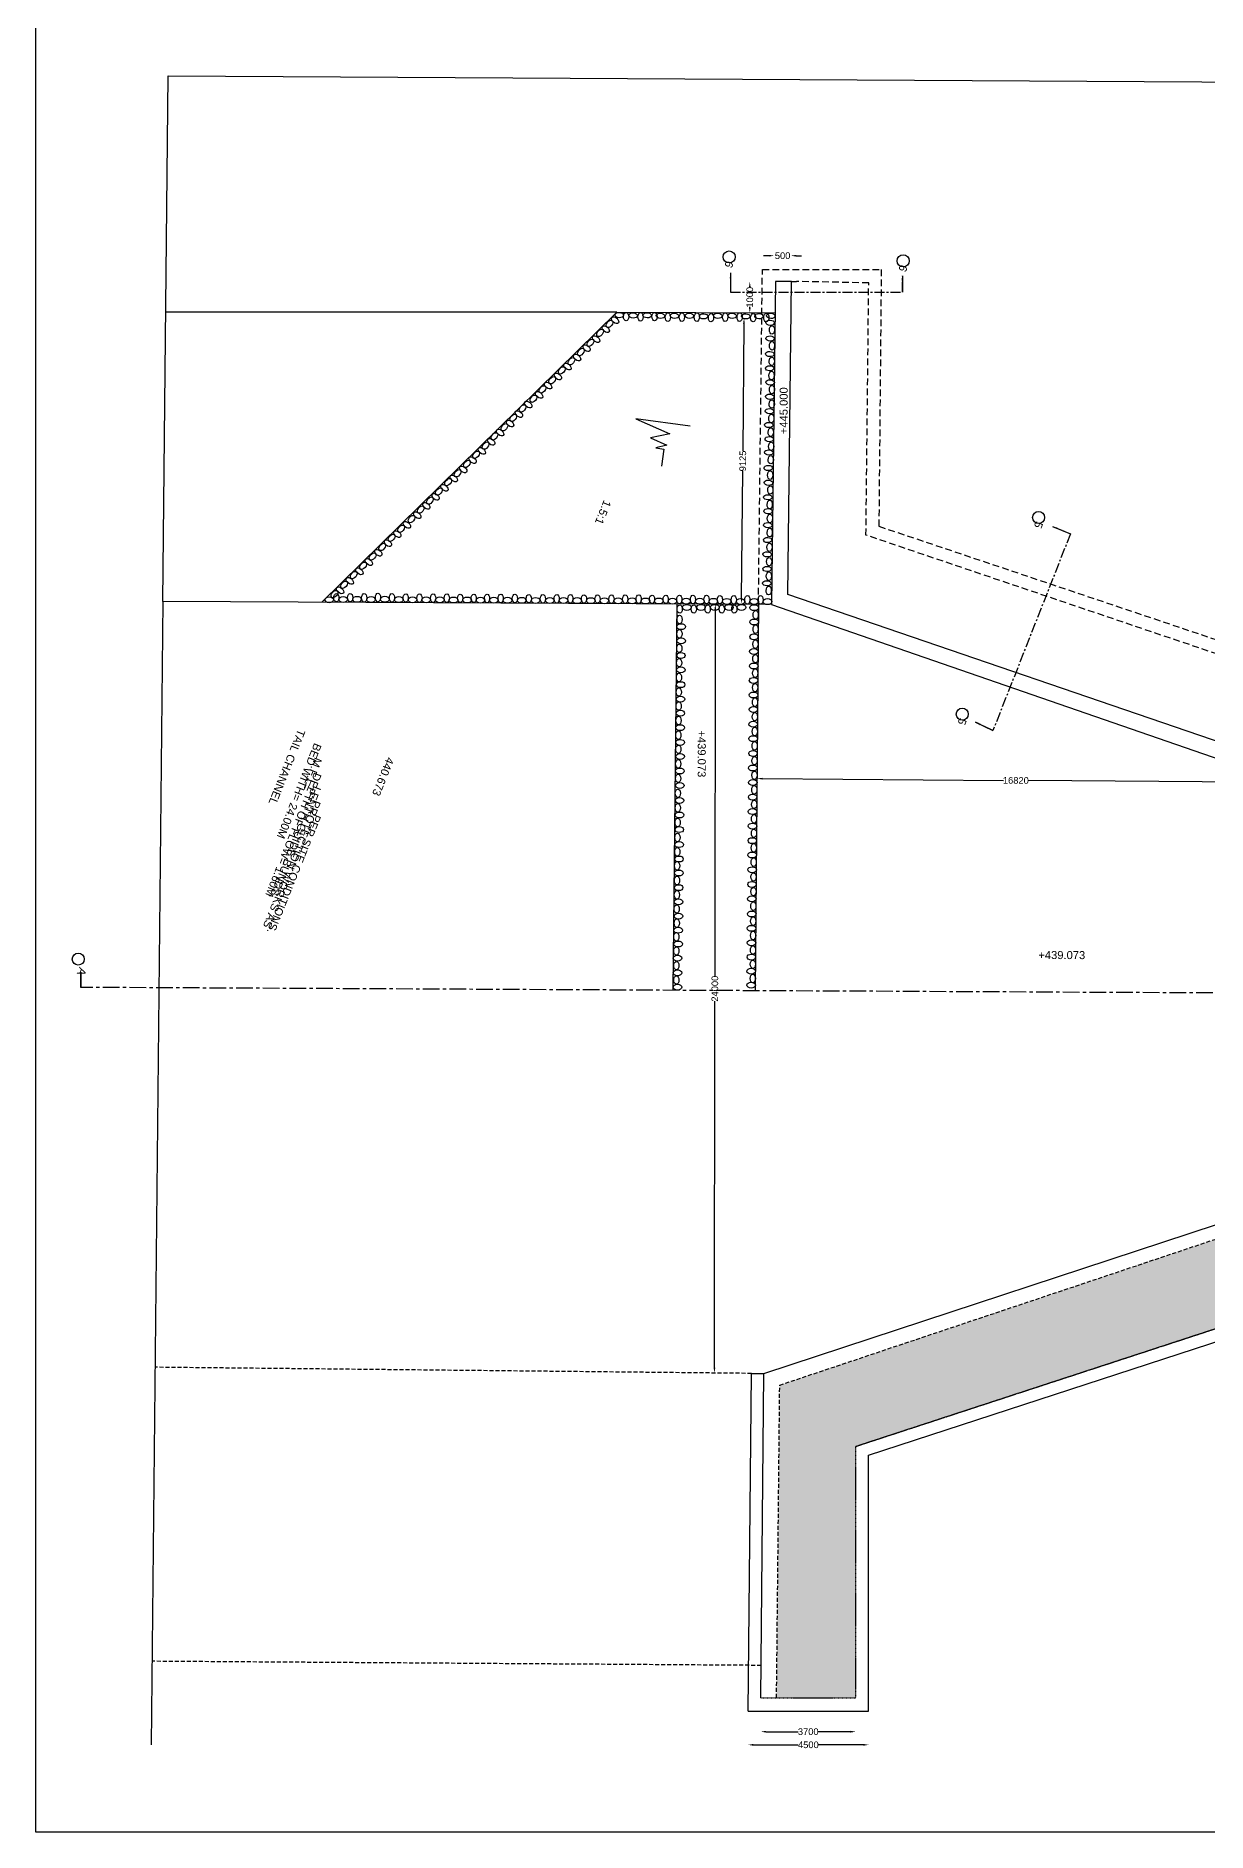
# Model space of a CAD drawing. Header units: millimetres. Extents: x 15244 to 169968, y -7455 to 126698.
# Drawn here: x 15244 to 59155, y 1886 to 69228 of the extents above; entities that cross this region are included whole.
import ezdxf

# ---------------------------------------------------------------- set-up
doc = ezdxf.new("R2010")
doc.units = ezdxf.units.MM
doc.header["$MEASUREMENT"] = 0
doc.linetypes.add('CENTER', pattern=[2, 1.25, -0.25, 0.25, -0.25])
doc.linetypes.add('DASHED', pattern=[0.75, 0.5, -0.25])
for name, color, linetype in [('DIM', 7, 'Continuous'), ('DWG', 7, 'Continuous'), ('TXT', 7, 'Continuous'), ('TXT @ 1', 7, 'Continuous')]:
    doc.layers.add(name, color=color, linetype=linetype)
doc.styles.add('Notes', font='arial.ttf', dxfattribs={"height": 0.1})
doc.styles.get("Standard").update_dxf_attribs({"font": 'arial.ttf'})
doc.dimstyles.new('Civil', dxfattribs={"dimtxt": 250, "dimasz": 200, "dimexe": 0.1, "dimexo": 0.0625, "dimgap": 0.09, "dimtad": 0, "dimdec": 0, "dimzin": 12, "dimdsep": 46, "dimtxsty": 'Standard', "dimcen": 0.1, "dimse1": 1, "dimse2": 1, "dimadec": 0, "dimazin": 2, "dimtfac": 1, "dimtdec": 0, "dimtofl": 0, "dimtmove": 0, "dimatfit": 3, "dimfxl": 1, "dimfrac": 1, "dimtolj": 1, "dimtzin": 0, "dimarcsym": 0})
doc.dimstyles.get("Standard").update_dxf_attribs({"dimtxt": 300, "dimasz": 200, "dimexe": 0.18, "dimexo": 0.0625, "dimgap": 0.09, "dimtad": 0, "dimdec": 0, "dimzin": 0, "dimdsep": 46, "dimtxsty": 'Standard', "dimcen": 0.09, "dimse1": 1, "dimse2": 1, "dimadec": 0, "dimazin": 0, "dimtfac": 1, "dimtdec": 0, "dimtofl": 0, "dimtmove": 0, "dimatfit": 3, "dimfxl": 1, "dimtolj": 1, "dimtzin": 0, "dimarcsym": 0})

# ---------------------------------------------------------------- blocks, each defined once
blk = doc.blocks.new('*D36')
at = {"layer": 'Defpoints', "color": 0, "transparency": 16777216}
for p in [(42928, 60932), (43552, 60988), (43552, 60932)]:
    blk.add_point(p, dxfattribs=at)
at = {"layer": 'DIM', "color": 0, "lineweight": -2, "transparency": 16777216}
for p, q in [((42728, 60988), (42528, 60988)), ((43752, 60988), (43952, 60988))]:
    blk.add_line(p, q, dxfattribs=at)
at = {"layer": 'DIM', "color": 0, "transparency": 16777216}
for points in [[(42728, 61021), (42728, 60955), (42928, 60988)], [(43752, 61021), (43752, 60955), (43552, 60988)]]:
    blk.add_solid(points, dxfattribs=at)
at = {"layer": 'DIM', "color": 0, "transparency": 16777216, "insert": (43240, 60988), "char_height": 250, "attachment_point": 5}
blk.add_mtext('\\A1;500', dxfattribs=at)
blk = doc.blocks.new('*D37')
at = {"layer": 'Defpoints', "color": 0, "transparency": 16777216}
for p in [(42010, 60014), (42010, 60014), (42010, 58845)]:
    blk.add_point(p, dxfattribs=at)
at = {"layer": 'DIM', "color": 0, "lineweight": -2, "transparency": 16777216}
for p, q in [((42010, 59814), (42010, 59791)), ((42010, 59045), (42010, 59068))]:
    blk.add_line(p, q, dxfattribs=at)
at = {"layer": 'DIM', "color": 0, "transparency": 16777216}
for points in [[(41977, 59814), (42043, 59814), (42010, 60014)], [(41977, 59045), (42043, 59045), (42010, 58845)]]:
    blk.add_solid(points, dxfattribs=at)
at = {"layer": 'DIM', "color": 0, "transparency": 16777216, "insert": (42010, 59430), "char_height": 250, "attachment_point": 5, "rotation": 90}
blk.add_mtext('\\A1;1000', dxfattribs=at)
blk = doc.blocks.new('*D38')
at = {"layer": 'Defpoints', "color": 0, "transparency": 16777216}
for p in [(41793, 58644), (41971, 58642), (41880, 47940)]:
    blk.add_point(p, dxfattribs=at)
at = {"layer": 'DIM', "color": 0, "lineweight": -2, "transparency": 16777216}
for p, q in [((41791, 58444), (41751, 53667)), ((41704, 48141), (41744, 52918))]:
    blk.add_line(p, q, dxfattribs=at)
at = {"layer": 'DIM', "color": 0, "transparency": 16777216}
for points in [[(41758, 58444), (41824, 58443), (41793, 58644)], [(41671, 48141), (41737, 48141), (41702, 47941)]]:
    blk.add_solid(points, dxfattribs=at)
at = {"layer": 'DIM', "color": 0, "transparency": 16777216, "insert": (41747, 53292), "char_height": 250, "attachment_point": 5, "rotation": 89.51473}
blk.add_mtext('\\A1;9125', dxfattribs=at)
blk = doc.blocks.new('*D39')
at = {"layer": 'Defpoints', "color": 0, "transparency": 16777216}
for p in [(40717, 47918), (40791, 47918), (40758, 19096)]:
    blk.add_point(p, dxfattribs=at)
at = {"layer": 'DIM', "color": 0, "lineweight": -2, "transparency": 16777216}
for p, q in [((40716, 47718), (40701, 33979)), ((40685, 19296), (40700, 33034))]:
    blk.add_line(p, q, dxfattribs=at)
at = {"layer": 'DIM', "color": 0, "transparency": 16777216}
for points in [[(40683, 47718), (40750, 47718), (40717, 47918)], [(40651, 19296), (40718, 19296), (40684, 19096)]]:
    blk.add_solid(points, dxfattribs=at)
at = {"layer": 'DIM', "color": 0, "transparency": 16777216, "insert": (40701, 33507), "char_height": 250, "attachment_point": 5, "rotation": 89.93624}
blk.add_mtext('\\A1;24000', dxfattribs=at)
blk = doc.blocks.new('*D40')
at = {"layer": 'Defpoints', "color": 0, "transparency": 16777216}
for p in [(42282, 41525), (61690, 41246), (61691, 41387)]:
    blk.add_point(p, dxfattribs=at)
at = {"layer": 'DIM', "color": 0, "lineweight": -2, "transparency": 16777216}
for p, q in [((42481, 41382), (51527, 41318)), ((61490, 41247), (52444, 41311))]:
    blk.add_line(p, q, dxfattribs=at)
at = {"layer": 'DIM', "color": 0, "transparency": 16777216}
for points in [[(42481, 41415), (42481, 41348), (42281, 41383)], [(61491, 41281), (61490, 41214), (61690, 41246)]]:
    blk.add_solid(points, dxfattribs=at)
at = {"layer": 'DIM', "color": 0, "transparency": 16777216, "insert": (51986, 41315), "char_height": 250, "attachment_point": 5, "rotation": 359.59443}
blk.add_mtext('\\A1;16820', dxfattribs=at)
blk = doc.blocks.new('*D66')
at = {"layer": 'Defpoints', "color": 0, "transparency": 16777216}
for p in [(42421, 6916), (45982, 6916), (45982, 5650)]:
    blk.add_point(p, dxfattribs=at)
at = {"layer": 'DIM', "color": 0, "lineweight": -2, "transparency": 16777216}
for p, q in [((42621, 5650), (43828, 5650)), ((45782, 5650), (44574, 5650))]:
    blk.add_line(p, q, dxfattribs=at)
at = {"layer": 'DIM', "color": 0, "transparency": 16777216}
for points in [[(42621, 5684), (42621, 5617), (42421, 5650)], [(45782, 5684), (45782, 5617), (45982, 5650)]]:
    blk.add_solid(points, dxfattribs=at)
at = {"layer": 'DIM', "color": 0, "transparency": 16777216, "insert": (44201, 5650), "char_height": 250, "attachment_point": 5}
blk.add_mtext('\\A1;3700', dxfattribs=at)
blk = doc.blocks.new('*D67')
at = {"layer": 'Defpoints', "color": 0, "transparency": 16777216}
for p in [(41948, 6414), (46464, 6414), (46464, 5157)]:
    blk.add_point(p, dxfattribs=at)
at = {"layer": 'DIM', "color": 0, "lineweight": -2, "transparency": 16777216}
for p, q in [((42148, 5157), (43829, 5157)), ((46264, 5157), (44584, 5157))]:
    blk.add_line(p, q, dxfattribs=at)
at = {"layer": 'DIM', "color": 0, "transparency": 16777216}
for points in [[(42148, 5191), (42148, 5124), (41948, 5157)], [(46264, 5191), (46264, 5124), (46464, 5157)]]:
    blk.add_solid(points, dxfattribs=at)
at = {"layer": 'DIM', "color": 0, "transparency": 16777216, "insert": (44206, 5157), "char_height": 250, "attachment_point": 5}
blk.add_mtext('\\A1;4500', dxfattribs=at)

msp = doc.modelspace()

# ---------------------------------------------------------------- hatches: boundary and pattern name
at = {"layer": 'DWG'}
h = msp.add_hatch(dxfattribs=at)
h.set_pattern_fill('AR-CONC', color=256, scale=150)
h.paths.add_polyline_path([(61508, 21428.5), (65215, 21428.5), (65250.8, 24786.4), (61523.5, 24801.5), (43132, 18644.5), (43012.5, 6916.5), (45981.5, 6916.5), (45981.5, 16349.5)])
h.paths.add_polyline_path([(65294.9, 28913), (61565.3, 28927), (61528.8, 25327), (65256.5, 25314)])

# ---------------------------------------------------------------- linework, layer by layer
at = {"ltscale": 300}
msp.add_lwpolyline([(169968.5, 1886.5), (15244, 1886.5), (15244, 104680.3), (169968.5, 104680.3)], close=True, dxfattribs=at)
at = {"layer": 'DWG'}
for points in [[(20002.5, 48026.5), (20196.5, 67727), (78330.5, 67391), (78330.5, 67886.5), (79337.5, 66824), (79337.5, 67348.5), (89649.5, 67348.5), (89649.5, 67773.5), (90699, 66781.5), (90699, 67277.5), (109135, 67277.5), (109135, 67700.5), (110227, 66708.5), (110227, 67176), (147934, 66963), (147480, 11174.5)], [(42978.5, 60023.5), (42819.5, 47907), (61691.4, 41387.5)], [(43571.5, 60023.5), (42978.5, 60023.5)], [(119523.7, 24566), (61523.5, 24801.5), (61698, 42039.5), (43433, 48280), (43571.5, 60023.5), (43759, 60023.5)], [(37023, 58866.5), (20109.2, 58866.5)], [(25959.6, 47995.3), (37023, 58866.5), (42963, 58841.2)], [(39768.2, 54597.5), (37736.4, 54868.1), (39007.8, 54308), (38281.5, 54164.3), (38903, 53883.6), (38490.9, 53787.4), (38782.1, 53732.3), (38704.4, 53093.2)], [(42819.5, 47907), (20002.5, 48026.5), (19570, 5156)], [(39140.6, 33445.4), (39292.5, 47925.5)], [(42334, 47909.5), (42216, 33430.2)], [(41948.5, 6414.5), (42073, 19082), (42535.5, 19082), (61519.5, 25327), (119513.5, 25125.5), (132216, 18730), (132216, 15083), (128465, 15083), (128465, 16432), (119466.5, 21042.5), (115897, 21042.5), (115897, 24612), (116072.5, 45286), (116522.5, 45286)], [(41948.5, 6414.5), (46464.5, 6414.5), (46464.5, 16019.5), (61599, 20960), (65688.5, 20960), (65688.5, 24425), (115439.5, 24282), (115439.5, 20523.5), (119487.5, 20523.5), (128006, 16099), (128006, 14633.5), (132667.5, 14633.5), (132667.5, 15807.5), (140406, 15807.5), (140558.5, 33071.5)], [(42421, 6916.5), (42535.5, 19082)]]:
    msp.add_lwpolyline(points, dxfattribs=at)
at = {"layer": 'DWG', "linetype": 'CENTER', "ltscale": 300}
for points in [[(41287.5, 60342), (41287.5, 59616), (47740, 59616), (47740, 60230)], [(53356.9, 50835.3), (54035.3, 50564.3), (51128, 43188.7), (50469.1, 43498.5)]]:
    msp.add_lwpolyline(points, dxfattribs=at)
at = {"layer": 'DWG', "linetype": 'DASHED', "ltscale": 500}
for points in [[(42334, 47909.5), (42482.5, 60473.8), (46939.5, 60473.8), (46848.7, 50846), (61826.1, 45810.4), (65923.2, 45810.4), (65923.2, 42251), (115577.7, 42097.7), (115577.7, 45820.6), (119650.5, 45820.6), (128321, 50000.7), (128321, 51446.6), (132929.1, 51446.6), (132929.1, 50250.2), (140638.1, 50250.2), (140558.5, 33071.5)], [(65344.5, 33567.5), (65409.4, 45323.6), (62024.4, 45323.6), (61686.8, 45323.6), (46364.6, 50511.3), (46468.9, 59967.4), (43759, 60023.5)]]:
    msp.add_lwpolyline(points, dxfattribs=at)
at = {"layer": 'DWG', "linetype": 'CENTER', "ltscale": 500}
msp.add_lwpolyline([(148212, 33433), (148212, 32956.5), (105371.5, 33118.5), (16934, 33555), (16934, 34126.5)], dxfattribs=at)
at = {"layer": 'DWG', "linetype": 'CENTER'}
msp.add_lwpolyline([(42421, 6916.5), (45981.5, 6916.5), (45981.5, 16349.5), (61508, 21428.5), (65215, 21428.5), (65344.5, 33567.5)], dxfattribs=at)
at = {"layer": 'DWG', "linetype": 'DASHED', "ltscale": 300}
for points in [[(43012.5, 6916.5), (43132, 18644.5), (61523.5, 24801.5)], [(42073, 19082), (19712.8, 19312.9)], [(42432.5, 8135.1), (19601.6, 8289.3)]]:
    msp.add_lwpolyline(points, dxfattribs=at)
at = {"layer": 'DWG'}
for centre, major_axis, ratio in [((36959.6, 58570.7), (121.6, -103.9), 0.609375), ((37115.6, 58762.3), (-159.9, 5.3), 0.609375), ((37371.1, 58703), (-1.9, -160), 0.609375), ((37636.6, 58749.3), (-159.9, 5.3), 0.609375), ((37914.1, 58698.5), (-1.9, -160), 0.609375), ((38162.1, 58753.8), (-159.9, 5.3), 0.609375), ((38439.6, 58703), (-1.9, -160), 0.609375), ((38660.6, 58735.8), (-159.9, 5.3), 0.609375), ((38938.1, 58685), (-1.9, -160), 0.609375), ((39186.1, 58735.8), (-159.9, 5.3), 0.609375), ((39463.6, 58685), (-1.9, -160), 0.609375), ((39746.6, 58735.8), (-159.9, 5.3), 0.609375), ((40024.1, 58685), (-1.9, -160), 0.609375), ((40278.6, 58713.8), (-159.9, 5.3), 0.609375), ((40556.1, 58663), (-1.9, -160), 0.609375), ((40812.6, 58735.8), (-159.9, 5.3), 0.609375), ((41090.1, 58685), (-1.9, -160), 0.609375), ((41351.1, 58735.8), (-159.9, 5.3), 0.609375), ((41628.6, 58685), (-1.9, -160), 0.609375), ((41858.6, 58713.8), (-159.9, 5.3), 0.609375), ((42136.1, 58663), (-1.9, -160), 0.609375), ((42353.1, 58718.3), (-159.9, 5.3), 0.609375), ((42630.6, 58667.5), (-1.9, -160), 0.609375), ((42795.9, 58731.3), (-159.9, 5.3), 0.609375), ((36244.6, 57863.2), (121.6, -103.9), 0.609375), ((36395, 58093.2), (-102.4, -122.9), 0.609375), ((36607.1, 58235.2), (121.6, -103.9), 0.609375), ((36747.5, 58428.7), (-102.4, -122.9), 0.609375), ((42770.9, 58474.8), (-159.9, 5.3), 0.609375), ((42770.9, 57883.8), (-159.9, 5.3), 0.609375), ((42840.6, 58203.5), (-1.9, -160), 0.609375), ((35532.6, 57170.7), (121.6, -103.9), 0.609375), ((35679.5, 57377.7), (-102.4, -122.9), 0.609375), ((35891.6, 57519.7), (121.6, -103.9), 0.609375), ((36032.5, 57721.2), (-102.4, -122.9), 0.609375), ((42762.9, 57300.3), (-159.9, 5.3), 0.609375), ((42840.6, 57612.5), (-1.9, -160), 0.609375), ((34813.1, 56461.2), (121.6, -103.9), 0.609375), ((34960, 56688.2), (-102.4, -122.9), 0.609375), ((35172.1, 56830.2), (121.6, -103.9), 0.609375), ((35320.5, 57028.7), (-102.4, -122.9), 0.609375), ((42755.4, 56767.3), (-159.9, 5.3), 0.609375), ((42825.1, 56496), (-1.9, -160), 0.609375), ((42832.6, 57029), (-1.9, -160), 0.609375), ((34110.1, 55768.2), (121.6, -103.9), 0.609375), ((34235, 55977.2), (-102.4, -122.9), 0.609375), ((34447.1, 56119.2), (121.6, -103.9), 0.609375), ((34601, 56319.2), (-102.4, -122.9), 0.609375), ((42770.9, 56236.8), (-159.9, 5.3), 0.609375), ((42840.6, 55965.5), (-1.9, -160), 0.609375), ((33492.5, 55264.2), (-102.4, -122.9), 0.609375), ((33704.6, 55406.2), (121.6, -103.9), 0.609375), ((33898, 55626.2), (-102.4, -122.9), 0.609375), ((42747.9, 55156.3), (-159.9, 5.3), 0.609375), ((42762.9, 55698.8), (-159.9, 5.3), 0.609375), ((42832.6, 55427.5), (-1.9, -160), 0.609375), ((32809.5, 54554.2), (-102.4, -122.9), 0.609375), ((33021.6, 54696.2), (121.6, -103.9), 0.609375), ((33143, 54908.7), (-102.4, -122.9), 0.609375), ((33355.1, 55050.7), (121.6, -103.9), 0.609375), ((42725.4, 54640.8), (-159.9, 5.3), 0.609375), ((42817.6, 54885), (-1.9, -160), 0.609375), ((32104.5, 53869.7), (-102.4, -122.9), 0.609375), ((32316.6, 54011.7), (121.6, -103.9), 0.609375), ((32434, 54215.2), (-102.4, -122.9), 0.609375), ((32646.1, 54357.2), (121.6, -103.9), 0.609375), ((42740.4, 54110.8), (-159.9, 5.3), 0.609375), ((42795.1, 54369.5), (-1.9, -160), 0.609375), ((42810.1, 53839.5), (-1.9, -160), 0.609375), ((31405.5, 53184.2), (-102.4, -122.9), 0.609375), ((31617.6, 53326.2), (121.6, -103.9), 0.609375), ((31751, 53526.2), (-102.4, -122.9), 0.609375), ((31963.1, 53668.2), (121.6, -103.9), 0.609375), ((42725.4, 53610.8), (-159.9, 5.3), 0.609375), ((42795.1, 53339.5), (-1.9, -160), 0.609375), ((30699.5, 52497.7), (-102.4, -122.9), 0.609375), ((30911.6, 52639.7), (121.6, -103.9), 0.609375), ((31055, 52833.2), (-102.4, -122.9), 0.609375), ((31267.1, 52975.2), (121.6, -103.9), 0.609375), ((42702.4, 53028.8), (-159.9, 5.3), 0.609375), ((42709.9, 52475.8), (-159.9, 5.3), 0.609375), ((42772.1, 52757.5), (-1.9, -160), 0.609375), ((30016.5, 51804.7), (-102.4, -122.9), 0.609375), ((30228.6, 51946.7), (121.6, -103.9), 0.609375), ((30350, 52145.7), (-102.4, -122.9), 0.609375), ((30562.1, 52287.7), (121.6, -103.9), 0.609375), ((42687.4, 51930.3), (-159.9, 5.3), 0.609375), ((42779.6, 52204.5), (-1.9, -160), 0.609375), ((29331.5, 51113.7), (-102.4, -122.9), 0.609375), ((29543.6, 51255.7), (121.6, -103.9), 0.609375), ((29670.5, 51469.2), (-102.4, -122.9), 0.609375), ((29882.6, 51611.2), (121.6, -103.9), 0.609375), ((42694.9, 51407.3), (-159.9, 5.3), 0.609375), ((42757.1, 51659), (-1.9, -160), 0.609375), ((42764.6, 51136), (-1.9, -160), 0.609375), ((28582, 50410.2), (-102.4, -122.9), 0.609375), ((28794.1, 50552.2), (121.6, -103.9), 0.609375), ((28941, 50752.2), (-102.4, -122.9), 0.609375), ((29153.1, 50894.2), (121.6, -103.9), 0.609375), ((42687.4, 50884.8), (-159.9, 5.3), 0.609375), ((42757.1, 50613.5), (-1.9, -160), 0.609375), ((27869.5, 49710.7), (-102.4, -122.9), 0.609375), ((28081.6, 49852.7), (121.6, -103.9), 0.609375), ((28229.5, 50068.2), (-102.4, -122.9), 0.609375), ((28441.6, 50210.2), (121.6, -103.9), 0.609375), ((42664.4, 49789.3), (-159.9, 5.3), 0.609375), ((42679.4, 50327.3), (-159.9, 5.3), 0.609375), ((42749.1, 50056), (-1.9, -160), 0.609375), ((27161, 49013.2), (-102.4, -122.9), 0.609375), ((27373.1, 49155.2), (121.6, -103.9), 0.609375), ((27513.5, 49361.7), (-102.4, -122.9), 0.609375), ((27725.6, 49503.7), (121.6, -103.9), 0.609375), ((42656.9, 49243.8), (-159.9, 5.3), 0.609375), ((42734.1, 49518), (-1.9, -160), 0.609375), ((26650.6, 48442.2), (121.6, -103.9), 0.609375), ((26801, 48652.2), (-102.4, -122.9), 0.609375), ((27013.1, 48794.2), (121.6, -103.9), 0.609375), ((42649.4, 48705.8), (-159.9, 5.3), 0.609375), ((42719.1, 48434.5), (-1.9, -160), 0.609375), ((42726.6, 48972.5), (-1.9, -160), 0.609375), ((26243.3, 48088.2), (-160.7, 0), 0.6888892), ((26438.5, 48300.2), (-102.4, -122.9), 0.609375), ((26509.5, 48166.1), (0, -160), 0.609375), ((26765.8, 48101.2), (-160.7, 0), 0.6888892), ((27026.5, 48168.6), (0, -160), 0.609375), ((27282.8, 48103.7), (-160.7, 0), 0.6888892), ((27552, 48162.1), (0, -160), 0.609375), ((27808.3, 48097.2), (-160.7, 0), 0.6888892), ((28067.5, 48172.1), (0, -160), 0.609375), ((28323.8, 48107.2), (-160.7, 0), 0.6888892), ((28593, 48159.1), (0, -160), 0.609375), ((28849.3, 48094.2), (-160.7, 0), 0.6888892), ((29108.5, 48152.1), (0, -160), 0.609375), ((29364.8, 48087.2), (-160.7, 0), 0.6888892), ((29623.1, 48151.1), (0, -160), 0.609375), ((29879.4, 48086.1), (-160.7, 0), 0.6888892), ((30135.5, 48148.4), (0, -160), 0.609375), ((30391.9, 48083.4), (-160.7, 0), 0.6888892), ((30647.5, 48145.7), (0, -160), 0.609375), ((30903.9, 48080.8), (-160.7, 0), 0.6888892), ((31153.1, 48143.1), (0, -160), 0.609375), ((31409.4, 48078.1), (-160.7, 0), 0.6888892), ((31658.6, 48140.4), (0, -160), 0.609375), ((31915, 48075.5), (-160.7, 0), 0.6888892), ((32157.6, 48137.8), (0, -160), 0.609375), ((32413.9, 48072.9), (-160.7, 0), 0.6888892), ((32669.4, 48135.1), (0, -160), 0.609375), ((32925.8, 48070.2), (-160.7, 0), 0.6888892), ((33201.4, 48132.4), (0, -160), 0.609375), ((33457.8, 48067.4), (-160.7, 0), 0.6888892), ((33723.5, 48129.6), (0, -160), 0.609375), ((33979.9, 48064.7), (-160.7, 0), 0.6888892), ((34252.5, 48126.9), (0, -160), 0.609375), ((34508.9, 48061.9), (-160.7, 0), 0.6888892), ((34771, 48124.1), (0, -160), 0.609375), ((35027.4, 48059.2), (-160.7, 0), 0.6888892), ((35283.5, 48121.5), (0, -160), 0.609375), ((35539.9, 48056.5), (-160.7, 0), 0.6888892), ((35791.4, 48118.8), (0, -160), 0.609375), ((36047.7, 48053.8), (-160.7, 0), 0.6888892), ((36300.5, 48116.1), (0, -160), 0.609375), ((36556.8, 48051.2), (-160.7, 0), 0.6888892), ((36822.5, 48113.4), (0, -160), 0.609375), ((37078.9, 48048.4), (-160.7, 0), 0.6888892), ((37338, 48110.7), (0, -160), 0.609375), ((37594.4, 48045.7), (-160.7, 0), 0.6888892), ((37843.6, 48108), (0, -160), 0.609375), ((38099.9, 48043.1), (-160.7, 0), 0.6888892), ((38345, 48105.4), (0, -160), 0.609375), ((38601.3, 48040.4), (-160.7, 0), 0.6888892), ((38856.8, 48102.7), (0, -160), 0.609375), ((39113.2, 48037.8), (-160.7, 0), 0.6888892), ((39369.4, 48100.1), (0, -160), 0.609375), ((39381.5, 47741.9), (0, -160), 0.609375), ((39625.8, 48035.1), (-160.7, 0), 0.6888892), ((39652.8, 47801.6), (-160.7, 0), 0.6888892), ((39878, 48097.4), (0, -160), 0.609375), ((39909, 47741.9), (0, -160), 0.609375), ((40134.4, 48032.4), (-160.7, 0), 0.6888892), ((40180.3, 47801.6), (-160.7, 0), 0.6888892), ((40386.8, 48094.7), (0, -160), 0.609375), ((40432, 47741.9), (0, -160), 0.609375), ((40643.2, 48029.8), (-160.7, 0), 0.6888892), ((40703.3, 47801.6), (-160.7, 0), 0.6888892), ((40887.8, 48092.1), (0, -160), 0.609375), ((40959, 47741.9), (0, -160), 0.609375), ((41144.2, 48027.1), (-160.7, 0), 0.6888892), ((41230.3, 47801.6), (-160.7, 0), 0.6888892), ((41409.9, 48089.4), (0, -160), 0.609375), ((41428.5, 47741.9), (0, -160), 0.609375), ((41666.3, 48024.4), (-160.7, 0), 0.6888892), ((41699.8, 47801.6), (-160.7, 0), 0.6888892), ((41918.9, 48086.7), (0, -160), 0.609375), ((42175.2, 48021.7), (-160.7, 0), 0.6888892), ((42175.3, 47793.1), (-160.7, 0), 0.6888892), ((42414.4, 48084.1), (0, -160), 0.609375), ((42670.8, 48019.1), (-160.7, 0), 0.6888892), ((39377, 47348.2), (0, -160), 0.609375), ((39440.8, 47080.1), (-160.7, 0), 0.6888892), ((42170.9, 47254.2), (-160.7, 0), 0.6888892), ((42227.6, 46982.9), (0, -160), 0.609375), ((42232, 47521.9), (0, -160), 0.609375), ((39371.4, 46814.1), (0, -160), 0.609375), ((39435.2, 46546.1), (-160.7, 0), 0.6888892), ((42166.4, 46698.5), (-160.7, 0), 0.6888892), ((42223.1, 46427.2), (0, -160), 0.609375), ((39360, 45727.7), (0, -160), 0.609375), ((39365.7, 46267.2), (0, -160), 0.609375), ((39429.5, 45999.1), (-160.7, 0), 0.6888892), ((42161.9, 46151.4), (-160.7, 0), 0.6888892), ((42218.6, 45880.1), (0, -160), 0.609375), ((39354.2, 45172.6), (0, -160), 0.609375), ((39423.8, 45459.7), (-160.7, 0), 0.6888892), ((42153.1, 45065), (-160.7, 0), 0.6888892), ((42157.5, 45604.1), (-160.7, 0), 0.6888892), ((42214.2, 45332.8), (0, -160), 0.609375), ((39348.5, 44629.5), (0, -160), 0.609375), ((39412.3, 44361.5), (-160.7, 0), 0.6888892), ((39418, 44904.6), (-160.7, 0), 0.6888892), ((42148.6, 44518.5), (-160.7, 0), 0.6888892), ((42209.8, 44793.8), (0, -160), 0.609375), ((39343, 44103.1), (0, -160), 0.609375), ((39406.8, 43835.1), (-160.7, 0), 0.6888892), ((42144.2, 43975.1), (-160.7, 0), 0.6888892), ((42200.9, 43703.8), (0, -160), 0.609375), ((42205.3, 44247.2), (0, -160), 0.609375), ((39331.5, 43008.9), (0, -160), 0.609375), ((39337.3, 43560.7), (0, -160), 0.609375), ((39401.1, 43292.6), (-160.7, 0), 0.6888892), ((42139.7, 43423.4), (-160.7, 0), 0.6888892), ((42196.4, 43152.2), (0, -160), 0.609375), ((39395.3, 42740.9), (-160.7, 0), 0.6888892), ((39332.3, 42482.6), (0, -160), 0.609375), ((42130.8, 42325.5), (-160.7, 0), 0.6888892), ((42135.3, 42881), (-160.7, 0), 0.6888892), ((42192, 42609.7), (0, -160), 0.609375), ((39326.6, 41936.1), (0, -160), 0.609375), ((39390.3, 41668), (-160.7, 0), 0.6888892), ((39396.1, 42214.6), (-160.7, 0), 0.6888892), ((42126.3, 41779.4), (-160.7, 0), 0.6888892), ((42187.5, 42054.2), (0, -160), 0.609375), ((39320.9, 41392.2), (0, -160), 0.609375), ((39384.6, 41124.2), (-160.7, 0), 0.6888892), ((42121.9, 41236.6), (-160.7, 0), 0.6888892), ((42178.6, 40965.3), (0, -160), 0.609375), ((42183, 41508.2), (0, -160), 0.609375), ((39309.3, 40287.2), (0, -160), 0.609375), ((39315, 40833), (0, -160), 0.609375), ((39378.8, 40564.9), (-160.7, 0), 0.6888892), ((42117.4, 40688.9), (-160.7, 0), 0.6888892), ((42174.1, 40417.6), (0, -160), 0.609375), ((39303.5, 39739.6), (0, -160), 0.609375), ((39373.1, 40019.1), (-160.7, 0), 0.6888892), ((42113, 40146.3), (-160.7, 0), 0.6888892), ((42169.7, 39875.1), (0, -160), 0.609375), ((39297.6, 39177.3), (0, -160), 0.609375), ((39367.3, 39471.6), (-160.7, 0), 0.6888892), ((42104.1, 39057.4), (-160.7, 0), 0.6888892), ((42108.6, 39603.4), (-160.7, 0), 0.6888892), ((42165.3, 39332.1), (0, -160), 0.609375), ((39292, 38638.2), (0, -160), 0.609375), ((39355.8, 38370.2), (-160.7, 0), 0.6888892), ((39361.4, 38909.3), (-160.7, 0), 0.6888892), ((42099.8, 38518.4), (-160.7, 0), 0.6888892), ((42156.5, 38247.1), (0, -160), 0.609375), ((42160.9, 38786.1), (0, -160), 0.609375), ((39280.7, 37564.1), (0, -160), 0.609375), ((39286.5, 38111.4), (0, -160), 0.609375), ((39350.2, 37843.3), (-160.7, 0), 0.6888892), ((42095.3, 37966.8), (-160.7, 0), 0.6888892), ((42152, 37695.6), (0, -160), 0.609375), ((39275.1, 37029.1), (0, -160), 0.609375), ((39344.5, 37296.1), (-160.7, 0), 0.6888892), ((42090.8, 37416.5), (-160.7, 0), 0.6888892), ((42147.5, 37145.2), (0, -160), 0.609375), ((39269.5, 36494.5), (0, -160), 0.609375), ((39338.9, 36761.1), (-160.7, 0), 0.6888892), ((42081.8, 36308.8), (-160.7, 0), 0.6888892), ((42086.3, 36872.9), (-160.7, 0), 0.6888892), ((42143.1, 36601.6), (0, -160), 0.609375), ((39322.8, 35698), (-160.7, 0), 0.6888892), ((39333.3, 36226.5), (-160.7, 0), 0.6888892), ((39272.5, 35966), (0, -160), 0.609375), ((42077.4, 35770.4), (-160.7, 0), 0.6888892), ((42138.5, 36037.6), (0, -160), 0.609375), ((39256, 35450.5), (0, -160), 0.609375), ((39256, 34922), (0, -160), 0.609375), ((39323.3, 35182.5), (-160.7, 0), 0.6888892), ((42072.9, 35227.4), (-160.7, 0), 0.6888892), ((42129.7, 34956.1), (0, -160), 0.609375), ((42134.1, 35499.2), (0, -160), 0.609375), ((39303.3, 34654), (-160.7, 0), 0.6888892), ((39256, 34372), (0, -160), 0.609375), ((42068.6, 34692.5), (-160.7, 0), 0.6888892), ((42125.3, 34421.2), (0, -160), 0.609375), ((39303.3, 34104), (-160.7, 0), 0.6888892), ((39303.3, 33563.5), (-160.7, 0), 0.6888892), ((39256, 33831.5), (0, -160), 0.609375), ((42060, 33639.9), (-160.7, 0), 0.6888892), ((42064.3, 34162.4), (-160.7, 0), 0.6888892), ((42121, 33891.1), (0, -160), 0.609375)]:
    msp.add_ellipse(centre, major_axis=major_axis, ratio=ratio, dxfattribs=at)
at = {"layer": 'TXT', "ltscale": 300}
msp.add_line((16934, 34126.5), (16934, 33555), dxfattribs=at)
at = {"layer": 'TXT'}
for centre in [(41234.4, 60941), (47760.3, 60793.8), (52838.5, 51175.1), (49976.8, 43799), (16832.4, 34616.4)]:
    msp.add_circle(centre, 226.5, dxfattribs=at)

# ---------------------------------------------------------------- texts
for s, rotation, p in [('+445.000', 89.842767, (43425.6, 54295.5)), ('+439.073', 269.842767, (40060.7, 43192.3)), ('+439.073', 359.842767, (52826.9, 34619.8))]:
    msp.add_text(s, height=300, rotation=rotation, dxfattribs=at).set_placement(p)
at = {"layer": 'TXT @ 1', "style": 'Notes'}
for s, p in [('6', (41133.9, 60823.5)), ('6', (47659.8, 60676.3)), ('1.5:1', (36542.9, 51850)), ('5', (52738, 51057.6)), ('TAIL CHANNEL', (25075, 43263.5)), ('5', (49876.3, 43681.5)), ('BED WITH= 24.00M', (25684.5, 42741)), ('M.F.L=', (25701, 42203)), ('440.673', (28405.5, 42216.5)), ('DEPTH OF FLOW= 1.60M', (25684.5, 41640.5)), ('LENTH,GUIDE BUNDS,', (25664.5, 41133.5)), ('PROTECTION WORKS AS', (25654.5, 40606)), ('PER SITE CONDITIONS.', (25665, 40079)), ('A', (16877.7, 34332.6))]:
    msp.add_text(s, height=300, rotation=248.185399, dxfattribs=at).set_placement(p)

# ---------------------------------------------------------------- dimensions: what is measured, and where the dimension line sits
at = {"layer": 'DIM'}
for p1, p2, distance, text, picture, middle in [((42928.5, 60932.5), (43551.5, 60932.5), 55.5, '500', '*D36', (43240, 60988)), ((42010, 58845.2), (42010, 60014), 0, '1000', '*D37', (42010, 59429.6)), ((41880.5, 47939.6), (41971.1, 58642.2), 178.3, '9125', '*D38', (41747.5, 53292.4)), ((40758.5, 19095.6), (40790.5, 47917.6), 74, '24000', '*D39', (40700.5, 33506.7)), ((42282, 41524.8), (61691.4, 41387.5), -141.6, '16820', '*D40', (51985.7, 41314.5))]:
    dim = msp.add_aligned_dim(p1=p1, p2=p2, distance=distance, text=text, dimstyle='Civil', dxfattribs=at)
    dim.commit()
    dim.dimension.update_dxf_attribs({"geometry": picture, "text_midpoint": middle})
for base, p1, p2, text, picture, middle in [((45981.5, 5650.2), (42421, 6916.5), (45981.5, 6916.5), '3700', '*D66', (44201.2, 5650.2)), ((46464.5, 5157.5), (41948.5, 6414.5), (46464.5, 6414.5), '4500', '*D67', (44206.5, 5157.5))]:
    dim = msp.add_linear_dim(base=base, p1=p1, p2=p2, angle=0, text=text, dimstyle='Civil', dxfattribs=at)
    dim.commit()
    dim.dimension.update_dxf_attribs({"geometry": picture, "text_midpoint": middle, "dimtype": 161})

# ---------------------------------------------------------------- leaders
at = {"layer": 'TXT', "ltscale": 300}
for points in [[(41287.5, 60342), (41287.5, 59616)], [(47740, 60230), (47740, 59616)], [(53356.9, 50835.3), (54035.3, 50564.3)], [(50469.1, 43498.5), (51128, 43188.7)], [(16934, 34126.5), (16934, 33555)]]:
    msp.add_leader(points, dimstyle='Standard', override={"dimgap": 0.09, "dimtad": 0}, dxfattribs=at)

doc.saveas('drawing.dxf')
